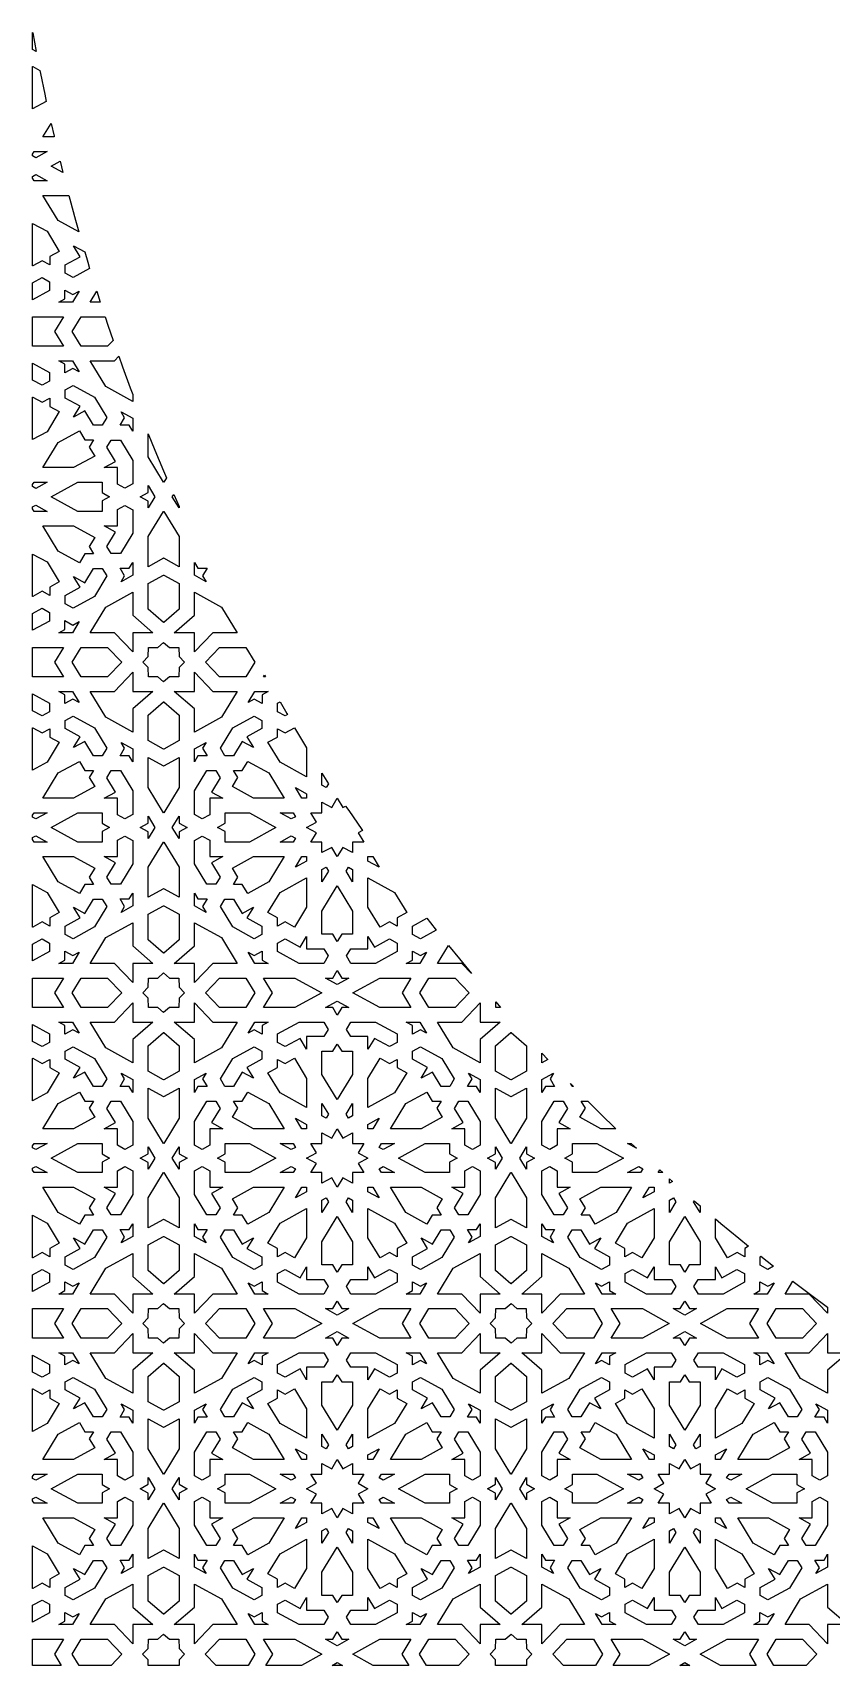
# Model space of a CAD drawing. Extents: x 441 to 956, y 0 to 515.
# Drawn here: x 441 to 693, y 0 to 515 of the extents above; entities that cross this region are included whole.
import ezdxf

# ---------------------------------------------------------------- set-up
doc = ezdxf.new("R2010")
doc.units = 0
doc.header["$MEASUREMENT"] = 0
doc.layers.add('LAYER_1', color=18, linetype='CONTINUOUS')

msp = doc.modelspace()

# ---------------------------------------------------------------- linework, layer by layer
at = {"layer": 'LAYER_1'}
for points in [[(440.77, 514.63), (441.85, 508.72), (440.71, 509.35), (440.71, 514.67)], [(443, 502.77), (443.19, 501.82), (444.54, 495.23), (445.02, 492.99), (440.71, 490.62), (440.71, 504.01), (440.72, 504.03)], [(447.47, 482.01), (447.52, 481.79), (443.96, 481.79), (446.55, 486.05)], [(441.71, 475.24), (440.71, 475.8), (440.71, 476.41), (441.17, 477.18), (445.24, 477.18)], [(450.25, 470.55), (446.56, 472.58), (449.36, 474.12)], [(445.24, 467.99), (441.17, 467.99), (440.71, 468.75), (440.71, 469.37), (441.71, 469.93)], [(452.43, 462.16), (454.23, 455.54), (455.28, 451.86), (448.8, 455.42), (443.96, 463.38), (452.11, 463.38)], [(445.25, 452.05), (449.09, 445.73), (446.1, 444.09), (446.1, 441.46), (443.71, 442.78), (440.72, 441.14), (440.71, 441.16), (440.71, 454.55)], [(457.12, 445.53), (458.07, 442.31), (458.67, 440.36), (453.45, 437.5), (450.98, 438.86), (450.98, 441.45), (455.7, 444.05), (453.64, 447.45)], [(446.03, 436.14), (446.03, 433.42), (440.71, 430.5), (440.71, 435.81), (443.67, 437.44)], [(453.42, 432.16), (455.36, 433.23), (453.23, 429.72), (448.97, 429.72), (450.91, 430.78), (450.91, 433.54)], [(462.02, 429.72), (458.82, 429.72), (460.92, 433.17)], [(447.62, 420.47), (450.43, 415.83), (440.71, 415.83), (440.71, 425.11), (450.43, 425.11)], [(464.41, 422.5), (466.08, 417.63), (464.35, 415.83), (456.02, 415.83), (453.21, 420.47), (456.02, 425.11), (463.54, 425.11)], [(469.03, 409.32), (471.45, 402.75), (472.28, 400.59), (472.28, 398.43), (463.74, 403.11), (458.82, 411.23), (466.49, 411.23), (467.84, 412.64)], [(446.03, 407.52), (446.03, 404.8), (443.67, 403.5), (440.71, 405.13), (440.71, 410.45)], [(455.36, 407.72), (453.42, 408.78), (450.91, 407.4), (450.91, 410.16), (448.97, 411.23), (453.23, 411.23)], [(460.2, 399.74), (464.1, 393.32), (462.66, 390.97), (459.94, 390.97), (457.21, 395.46), (453.64, 393.5), (455.7, 396.9), (450.98, 399.49), (450.98, 402.09), (453.45, 403.45)], [(443.71, 398.16), (446.1, 399.48), (446.1, 396.85), (449.09, 395.21), (445.25, 388.89), (440.71, 386.4), (440.71, 399.78), (440.72, 399.81)], [(472.28, 393.11), (472.28, 389.06), (471.16, 390.9), (468.26, 390.9), (469.71, 393.29), (468.59, 395.13)], [(457.16, 386.33), (459.93, 386.33), (458.54, 384.05), (460.27, 381.21), (453.63, 377.56), (443.96, 377.56), (448.8, 385.52), (455.44, 389.17)], [(472.28, 379.85), (472.28, 372.44), (469.8, 371.08), (467.43, 372.37), (467.43, 377.56), (463.31, 377.56), (466.88, 379.52), (464.15, 384.02), (465.52, 386.26), (468.38, 386.26)], [(479.2, 383.11), (481.94, 376.59), (482.9, 374.37), (482.05, 372.97), (482, 373.04), (481.95, 372.97), (477.12, 380.93), (477.12, 388.21)], [(441.71, 371.02), (440.71, 371.57), (440.71, 372.19), (441.17, 372.95), (445.24, 372.95)], [(462.59, 369.68), (464.99, 368.36), (462.59, 367.04), (462.59, 363.76), (454.92, 363.76), (446.56, 368.36), (454.92, 372.96), (462.59, 372.96)], [(479.25, 368.36), (477.12, 364.85), (477.12, 366.98), (474.61, 368.36), (477.12, 369.74), (477.12, 371.87)], [(445.24, 363.76), (441.17, 363.76), (440.71, 364.53), (440.71, 365.15), (441.71, 365.7)], [(472.28, 364.28), (472.28, 356.87), (468.38, 350.46), (465.52, 350.46), (464.15, 352.7), (466.88, 357.2), (463.31, 359.16), (467.43, 359.16), (467.43, 364.35), (469.8, 365.64)], [(486.88, 365.33), (486.88, 364.85), (484.75, 368.36), (485.19, 369.1)], [(486.88, 355.8), (486.88, 346.32), (482.05, 348.98), (482, 348.95), (481.95, 348.98), (477.12, 346.32), (477.12, 355.8), (481.95, 363.76), (482, 363.68), (482.05, 363.76)], [(460.27, 355.51), (458.54, 352.67), (459.93, 350.39), (457.16, 350.39), (455.44, 347.55), (448.8, 351.2), (443.96, 359.16), (453.63, 359.16)], [(445.25, 347.83), (449.09, 341.51), (446.1, 339.87), (446.1, 337.24), (443.71, 338.56), (440.72, 336.92), (440.71, 336.94), (440.71, 350.32)], [(464.1, 343.4), (460.2, 336.98), (453.45, 333.27), (450.98, 334.64), (450.98, 337.23), (455.7, 339.83), (453.64, 343.22), (457.21, 341.26), (459.94, 345.75), (462.66, 345.75)], [(472.28, 343.61), (468.59, 341.59), (469.71, 343.43), (468.26, 345.82), (471.16, 345.82), (472.28, 347.66)], [(492.84, 345.82), (495.74, 345.82), (494.29, 343.43), (495.41, 341.59), (491.72, 343.61), (491.72, 347.66)], [(486.88, 341.01), (486.88, 332.95), (482.05, 328.76), (482, 328.8), (481.95, 328.76), (477.12, 332.95), (477.12, 341.01), (481.95, 343.66), (482, 343.63), (482.05, 343.66)], [(472.28, 331), (478.62, 325.5), (472.28, 325.5), (472.28, 319.46), (466.49, 325.5), (458.82, 325.5), (463.74, 333.61), (472.28, 338.29)], [(500.25, 333.61), (505.17, 325.5), (497.5, 325.5), (491.72, 319.46), (491.72, 325.5), (485.38, 325.5), (491.72, 331), (491.72, 338.29)], [(446.03, 331.92), (446.03, 329.2), (440.71, 326.27), (440.71, 331.59), (443.67, 333.22)], [(453.42, 327.94), (455.36, 329), (453.23, 325.5), (448.97, 325.5), (450.91, 326.56), (450.91, 329.32)], [(447.62, 316.25), (450.43, 311.61), (440.71, 311.61), (440.71, 320.89), (450.43, 320.89)], [(468.81, 316.25), (464.35, 311.61), (456.02, 311.61), (453.21, 316.25), (456.02, 320.89), (464.35, 320.89)], [(483.83, 320.89), (486.78, 320.89), (486.88, 317.99), (488.55, 316.25), (486.88, 314.51), (486.78, 311.61), (483.83, 311.61), (482, 310.02), (480.16, 311.61), (477.21, 311.61), (477.12, 314.51), (475.45, 316.25), (477.12, 317.99), (477.21, 320.89), (480.16, 320.89), (482, 322.48)], [(510.79, 316.25), (507.97, 311.61), (499.64, 311.61), (495.19, 316.25), (499.64, 320.89), (507.97, 320.89)], [(472.28, 307), (478.62, 307), (472.28, 301.5), (472.28, 294.2), (463.74, 298.89), (458.82, 307), (466.49, 307), (472.28, 313.03)], [(497.5, 307), (505.17, 307), (500.25, 298.89), (491.72, 294.2), (491.72, 301.5), (485.38, 307), (491.72, 307), (491.72, 313.03)], [(514.16, 311.61), (513.56, 311.61), (513.87, 312.12)], [(446.03, 303.3), (446.03, 300.58), (443.67, 299.28), (440.71, 300.91), (440.71, 306.23)], [(455.36, 303.49), (453.42, 304.56), (450.91, 303.18), (450.91, 305.94), (448.97, 307), (453.23, 307)], [(486.88, 299.55), (486.88, 291.49), (482.05, 288.84), (482, 288.87), (481.95, 288.84), (477.12, 291.49), (477.12, 299.55), (481.95, 303.74), (482, 303.7), (482.05, 303.74)], [(513.08, 305.94), (513.08, 303.18), (510.57, 304.56), (508.63, 303.49), (510.76, 307), (515.02, 307)], [(520.89, 300.07), (521.1, 299.71), (520.32, 299.28), (517.96, 300.58), (517.96, 303.3), (518.73, 303.72)], [(460.2, 295.52), (464.1, 289.1), (462.66, 286.74), (459.94, 286.74), (457.21, 291.24), (453.64, 289.28), (455.7, 292.67), (450.98, 295.27), (450.98, 297.86), (453.45, 299.22)], [(513.02, 297.86), (513.02, 295.27), (508.29, 292.67), (510.36, 289.28), (506.78, 291.24), (504.06, 286.74), (501.33, 286.74), (499.9, 289.1), (503.79, 295.52), (510.54, 299.22)], [(443.71, 293.94), (446.1, 295.26), (446.1, 292.63), (449.09, 290.99), (445.25, 284.67), (440.71, 282.17), (440.71, 295.56), (440.72, 295.58)], [(527.11, 289.27), (527.11, 280.07), (518.74, 284.67), (514.91, 290.99), (517.89, 292.63), (517.89, 295.26), (520.29, 293.94), (523.28, 295.58)], [(472.28, 288.89), (472.28, 284.83), (471.16, 286.68), (468.26, 286.68), (469.71, 289.07), (468.59, 290.91)], [(494.29, 289.07), (495.74, 286.68), (492.84, 286.68), (491.72, 284.83), (491.72, 288.89), (495.41, 290.91)], [(457.16, 282.1), (459.93, 282.1), (458.54, 279.83), (460.27, 276.99), (453.63, 273.34), (443.96, 273.34), (448.8, 281.3), (455.44, 284.95)], [(486.88, 276.7), (482.05, 268.74), (482, 268.82), (481.95, 268.74), (477.12, 276.7), (477.12, 286.18), (481.95, 283.52), (482, 283.55), (482.05, 283.52), (486.88, 286.18)], [(515.2, 281.3), (520.03, 273.34), (510.37, 273.34), (503.73, 276.99), (505.45, 279.83), (504.07, 282.1), (506.83, 282.1), (508.56, 284.95)], [(472.28, 275.62), (472.28, 268.21), (469.8, 266.85), (467.43, 268.15), (467.43, 273.34), (463.31, 273.34), (466.88, 275.3), (464.15, 279.8), (465.52, 282.04), (468.38, 282.04)], [(499.84, 279.8), (497.11, 275.3), (500.68, 273.34), (496.56, 273.34), (496.56, 268.15), (494.2, 266.85), (491.72, 268.21), (491.72, 275.62), (495.61, 282.04), (498.48, 282.04)], [(533.99, 277.93), (533.24, 276.71), (531.95, 277.42), (531.95, 281.29)], [(527.11, 274.76), (527.11, 273.34), (525.62, 273.34), (523.58, 276.69)], [(538.55, 270.42), (539.42, 270.89), (540.37, 269.47), (544.48, 263.47), (544.69, 263.17), (543.38, 262.46), (545.15, 259.54), (541.62, 259.54), (541.62, 256.18), (538.55, 257.86), (536.78, 254.95), (535.01, 257.86), (531.95, 256.18), (531.95, 259.54), (528.41, 259.54), (530.18, 262.46), (527.12, 264.14), (530.18, 265.82), (528.41, 268.73), (531.95, 268.73), (531.95, 272.1), (535.01, 270.42), (536.78, 273.33)], [(441.71, 266.8), (440.71, 267.35), (440.71, 267.97), (441.17, 268.73), (445.24, 268.73)], [(462.59, 265.45), (464.99, 264.14), (462.59, 262.82), (462.59, 259.54), (454.92, 259.54), (446.56, 264.14), (454.92, 268.73), (462.59, 268.73)], [(479.25, 264.14), (477.12, 260.63), (477.12, 262.76), (474.61, 264.14), (477.12, 265.52), (477.12, 267.65)], [(486.88, 265.52), (489.39, 264.14), (486.88, 262.76), (486.88, 260.63), (484.75, 264.14), (486.88, 267.65)], [(517.44, 264.14), (509.07, 259.54), (501.4, 259.54), (501.4, 262.82), (499.01, 264.14), (501.4, 265.45), (501.4, 268.73), (509.07, 268.73)], [(523.57, 267.51), (522.28, 266.8), (518.75, 268.73), (522.82, 268.73)], [(445.24, 259.54), (441.17, 259.54), (440.71, 260.31), (440.71, 260.93), (441.71, 261.48)], [(472.28, 260.06), (472.28, 252.65), (468.38, 246.23), (465.52, 246.23), (464.15, 248.48), (466.88, 252.97), (463.31, 254.94), (467.43, 254.94), (467.43, 260.12), (469.8, 261.42)], [(486.88, 251.57), (486.88, 242.1), (482.05, 244.75), (482, 244.73), (481.95, 244.75), (477.12, 242.1), (477.12, 251.57), (481.95, 259.53), (482, 259.45), (482.05, 259.53)], [(496.56, 260.12), (496.56, 254.94), (500.68, 254.94), (497.11, 252.97), (499.84, 248.48), (498.48, 246.23), (495.61, 246.23), (491.72, 252.65), (491.72, 260.06), (494.2, 261.42)], [(523.57, 260.77), (522.82, 259.54), (518.75, 259.54), (522.28, 261.48)], [(460.27, 251.29), (458.54, 248.45), (459.93, 246.17), (457.16, 246.17), (455.44, 243.33), (448.8, 246.98), (443.96, 254.94), (453.63, 254.94)], [(515.2, 246.98), (508.56, 243.33), (506.83, 246.17), (504.07, 246.17), (505.45, 248.45), (503.73, 251.29), (510.37, 254.94), (520.03, 254.94)], [(527.11, 253.52), (523.58, 251.58), (525.62, 254.94), (527.11, 254.94)], [(549.98, 251.58), (546.46, 253.52), (546.46, 254.94), (547.95, 254.94)], [(527.11, 239.01), (523.28, 232.69), (520.29, 234.33), (517.89, 233.02), (517.89, 235.65), (514.91, 237.29), (518.74, 243.61), (527.11, 248.2)], [(533.99, 250.34), (531.95, 246.99), (531.95, 250.86), (533.24, 251.57)], [(541.62, 250.86), (541.62, 246.99), (539.58, 250.34), (540.33, 251.57)], [(554.83, 243.61), (558.66, 237.29), (555.67, 235.65), (555.67, 233.02), (553.28, 234.33), (550.29, 232.69), (546.46, 239.01), (546.46, 248.2)], [(445.25, 243.61), (449.09, 237.29), (446.1, 235.65), (446.1, 233.02), (443.71, 234.33), (440.72, 232.69), (440.71, 232.71), (440.71, 246.1)], [(472.28, 239.39), (468.59, 237.36), (469.71, 239.21), (468.26, 241.6), (471.16, 241.6), (472.28, 243.44)], [(492.84, 241.6), (495.74, 241.6), (494.29, 239.21), (495.41, 237.36), (491.72, 239.39), (491.72, 243.44)], [(541.62, 237.78), (541.62, 230.48), (538.17, 230.48), (536.78, 228.21), (535.4, 230.48), (531.95, 230.48), (531.95, 237.78), (536.78, 245.74)], [(464.1, 239.17), (460.2, 232.76), (453.45, 229.05), (450.98, 230.41), (450.98, 233.01), (455.7, 235.6), (453.64, 239), (457.21, 237.04), (459.94, 241.53), (462.66, 241.53)], [(486.88, 236.78), (486.88, 228.73), (482.05, 224.53), (482, 224.57), (481.95, 224.53), (477.12, 228.73), (477.12, 236.78), (481.95, 239.44), (482, 239.41), (482.05, 239.44)], [(506.78, 237.04), (510.36, 239), (508.29, 235.6), (513.02, 233.01), (513.02, 230.41), (510.54, 229.05), (503.79, 232.76), (499.9, 239.17), (501.33, 241.53), (504.06, 241.53)], [(472.28, 226.78), (478.62, 221.27), (472.28, 221.27), (472.28, 215.24), (466.49, 221.27), (458.82, 221.27), (463.74, 229.39), (472.28, 234.07)], [(500.25, 229.39), (505.17, 221.27), (497.5, 221.27), (491.72, 215.24), (491.72, 221.27), (485.38, 221.27), (491.72, 226.78), (491.72, 234.07)], [(566.15, 234.09), (567.99, 231.78), (563.03, 229.05), (560.55, 230.41), (560.55, 233.01), (565.07, 235.49)], [(446.03, 227.7), (446.03, 224.98), (440.71, 222.05), (440.71, 227.37), (443.67, 229)], [(527.11, 225.88), (532.56, 225.88), (533.93, 223.63), (532.5, 221.27), (524.71, 221.27), (517.96, 224.98), (517.96, 227.7), (520.32, 229), (525.05, 226.4), (527.11, 229.8)], [(548.52, 226.4), (553.24, 229), (555.61, 227.7), (555.61, 224.98), (548.86, 221.27), (541.07, 221.27), (539.64, 223.63), (541, 225.88), (546.46, 225.88), (546.46, 229.8)], [(575.31, 222.67), (579.12, 218.09), (576.06, 221.27), (568.39, 221.27), (571.84, 226.95)], [(453.42, 223.72), (455.36, 224.78), (453.23, 221.27), (448.97, 221.27), (450.91, 222.34), (450.91, 225.09)], [(513.08, 222.34), (515.02, 221.27), (510.76, 221.27), (508.63, 224.78), (510.57, 223.72), (513.08, 225.09)], [(562.99, 223.72), (564.93, 224.78), (562.8, 221.27), (558.54, 221.27), (560.48, 222.34), (560.48, 225.09)], [(447.62, 212.03), (450.43, 207.39), (440.71, 207.39), (440.71, 216.67), (450.43, 216.67)], [(468.81, 212.03), (464.35, 207.39), (456.02, 207.39), (453.21, 212.03), (456.02, 216.67), (464.35, 216.67)], [(483.83, 216.67), (486.78, 216.67), (486.88, 213.77), (488.55, 212.03), (486.88, 210.28), (486.78, 207.39), (483.83, 207.39), (482, 205.8), (480.16, 207.39), (477.21, 207.39), (477.12, 210.28), (475.45, 212.03), (477.12, 213.77), (477.21, 216.67), (480.16, 216.67), (482, 218.26)], [(510.79, 212.03), (507.97, 207.39), (499.64, 207.39), (495.19, 212.03), (499.64, 216.67), (507.97, 216.67)], [(531.86, 212.03), (523.41, 207.39), (513.56, 207.39), (516.38, 212.03), (513.56, 216.67), (523.41, 216.67)], [(538.23, 216.67), (540.47, 216.67), (536.78, 214.64), (533.09, 216.67), (535.33, 216.67), (536.78, 219.05)], [(557.19, 212.03), (560.01, 207.39), (550.16, 207.39), (541.71, 212.03), (550.16, 216.67), (560.01, 216.67)], [(578.38, 212.03), (573.93, 207.39), (565.6, 207.39), (562.78, 212.03), (565.6, 216.67), (573.93, 216.67)], [(472.28, 202.78), (478.62, 202.78), (472.28, 197.28), (472.28, 189.98), (463.74, 194.67), (458.82, 202.78), (466.49, 202.78), (472.28, 208.81)], [(497.5, 202.78), (505.17, 202.78), (500.25, 194.67), (491.72, 189.98), (491.72, 197.28), (485.38, 202.78), (491.72, 202.78), (491.72, 208.81)], [(540.47, 207.39), (538.23, 207.39), (536.78, 205), (535.33, 207.39), (533.09, 207.39), (536.78, 209.41)], [(581.85, 202.78), (588.19, 202.78), (581.85, 197.28), (581.85, 189.98), (573.32, 194.67), (568.39, 202.78), (576.06, 202.78), (581.85, 208.81)], [(588.28, 207.39), (586.79, 207.39), (586.73, 209.17)], [(446.03, 199.08), (446.03, 196.35), (443.67, 195.06), (440.71, 196.68), (440.71, 202)], [(455.36, 199.27), (453.42, 200.34), (450.91, 198.96), (450.91, 201.71), (448.97, 202.78), (453.23, 202.78)], [(513.08, 201.71), (513.08, 198.96), (510.57, 200.34), (508.63, 199.27), (510.76, 202.78), (515.02, 202.78)], [(533.93, 200.42), (532.56, 198.18), (527.11, 198.18), (527.11, 194.25), (525.05, 197.65), (520.32, 195.06), (517.96, 196.35), (517.96, 199.08), (524.71, 202.78), (532.5, 202.78)], [(555.61, 199.08), (555.61, 196.35), (553.24, 195.06), (548.52, 197.65), (546.46, 194.25), (546.46, 198.18), (541, 198.18), (539.64, 200.42), (541.07, 202.78), (548.86, 202.78)], [(564.93, 199.27), (562.99, 200.34), (560.48, 198.96), (560.48, 201.71), (558.54, 202.78), (562.8, 202.78)], [(486.88, 195.33), (486.88, 187.27), (482.05, 184.62), (482, 184.64), (481.95, 184.62), (477.12, 187.27), (477.12, 195.33), (481.95, 199.52), (482, 199.48), (482.05, 199.52)], [(538.17, 193.57), (541.62, 193.57), (541.62, 186.28), (536.78, 178.32), (531.95, 186.28), (531.95, 193.57), (535.4, 193.57), (536.78, 195.85)], [(596.45, 195.33), (596.45, 187.27), (591.62, 184.62), (591.57, 184.64), (591.52, 184.62), (586.69, 187.27), (586.69, 195.33), (591.52, 199.52), (591.57, 199.48), (591.62, 199.52)], [(443.71, 189.72), (446.1, 191.03), (446.1, 188.41), (449.09, 186.76), (445.25, 180.45), (440.71, 177.95), (440.71, 191.34), (440.72, 191.36)], [(460.2, 191.3), (464.1, 184.88), (462.66, 182.52), (459.94, 182.52), (457.21, 187.01), (453.64, 185.05), (455.7, 188.45), (450.98, 191.04), (450.98, 193.64), (453.45, 195)], [(513.02, 193.64), (513.02, 191.04), (508.29, 188.45), (510.36, 185.05), (506.78, 187.01), (504.06, 182.52), (501.33, 182.52), (499.9, 184.88), (503.79, 191.3), (510.54, 195)], [(527.11, 185.04), (527.11, 175.85), (518.74, 180.45), (514.91, 186.76), (517.89, 188.41), (517.89, 191.03), (520.29, 189.72), (523.28, 191.36)], [(553.28, 189.72), (555.67, 191.03), (555.67, 188.41), (558.66, 186.76), (554.83, 180.45), (546.46, 175.85), (546.46, 185.04), (550.29, 191.36)], [(569.77, 191.3), (573.67, 184.88), (572.24, 182.52), (569.51, 182.52), (566.78, 187.01), (563.21, 185.05), (565.27, 188.45), (560.55, 191.04), (560.55, 193.64), (563.03, 195)], [(603.13, 190.99), (601.29, 189.98), (601.29, 192.97)], [(472.28, 184.66), (472.28, 180.61), (471.16, 182.46), (468.26, 182.46), (469.71, 184.84), (468.59, 186.69)], [(494.29, 184.84), (495.74, 182.46), (492.84, 182.46), (491.72, 180.61), (491.72, 184.66), (495.41, 186.69)], [(581.85, 184.66), (581.85, 180.61), (580.73, 182.46), (577.83, 182.46), (579.28, 184.84), (578.16, 186.69)], [(603.86, 184.84), (605.31, 182.46), (602.41, 182.46), (601.29, 180.61), (601.29, 184.66), (604.98, 186.69)], [(457.16, 177.88), (459.93, 177.88), (458.54, 175.61), (460.27, 172.76), (453.63, 169.12), (443.96, 169.12), (448.8, 177.08), (455.44, 180.72)], [(486.88, 172.48), (482.05, 164.52), (482, 164.6), (481.95, 164.52), (477.12, 172.48), (477.12, 181.95), (481.95, 179.3), (482, 179.33), (482.05, 179.3), (486.88, 181.95)], [(515.2, 177.08), (520.03, 169.12), (510.37, 169.12), (503.73, 172.76), (505.45, 175.61), (504.07, 177.88), (506.83, 177.88), (508.56, 180.72)], [(566.74, 177.88), (569.5, 177.88), (568.12, 175.61), (569.84, 172.76), (563.2, 169.12), (553.54, 169.12), (558.37, 177.08), (565.01, 180.72)], [(596.45, 172.48), (591.62, 164.52), (591.57, 164.6), (591.52, 164.52), (586.69, 172.48), (586.69, 181.95), (591.52, 179.3), (591.57, 179.33), (591.62, 179.3), (596.45, 181.95)], [(611.23, 182.52), (610.9, 182.52), (610.36, 183.42)], [(472.28, 171.4), (472.28, 163.99), (469.8, 162.63), (467.43, 163.93), (467.43, 169.12), (463.31, 169.12), (466.88, 171.08), (464.15, 175.57), (465.52, 177.82), (468.38, 177.82)], [(499.84, 175.57), (497.11, 171.08), (500.68, 169.12), (496.56, 169.12), (496.56, 163.93), (494.2, 162.63), (491.72, 163.99), (491.72, 171.4), (495.61, 177.82), (498.48, 177.82)], [(533.99, 173.71), (533.24, 172.48), (531.95, 173.19), (531.95, 177.06)], [(541.62, 173.19), (540.33, 172.48), (539.58, 173.71), (541.62, 177.06)], [(581.85, 171.4), (581.85, 163.99), (579.37, 162.63), (577.01, 163.93), (577.01, 169.12), (572.88, 169.12), (576.46, 171.08), (573.73, 175.57), (575.09, 177.82), (577.95, 177.82)], [(609.41, 175.57), (606.69, 171.08), (610.26, 169.12), (606.13, 169.12), (606.13, 163.93), (603.77, 162.63), (601.29, 163.99), (601.29, 171.4), (605.19, 177.82), (608.05, 177.82)], [(619.79, 173.89), (624.67, 169.12), (619.94, 169.12), (613.3, 172.76), (615.02, 175.61), (613.64, 177.88), (615.79, 177.88)], [(527.11, 170.53), (527.11, 169.11), (525.62, 169.11), (523.58, 172.47)], [(547.95, 169.11), (546.46, 169.11), (546.46, 170.53), (549.98, 172.47)], [(538.55, 166.19), (541.62, 167.87), (541.62, 164.51), (545.15, 164.51), (543.38, 161.6), (546.45, 159.91), (543.38, 158.23), (545.15, 155.32), (541.62, 155.32), (541.62, 151.95), (538.55, 153.64), (536.78, 150.72), (535.01, 153.64), (531.95, 151.95), (531.95, 155.32), (528.41, 155.32), (530.18, 158.23), (527.12, 159.91), (530.18, 161.6), (528.41, 164.51), (531.95, 164.51), (531.95, 167.87), (535.01, 166.19), (536.78, 169.1)], [(441.71, 162.57), (440.71, 163.13), (440.71, 163.74), (441.17, 164.51), (445.24, 164.51)], [(462.59, 161.23), (464.99, 159.92), (462.59, 158.6), (462.59, 155.32), (454.92, 155.32), (446.56, 159.92), (454.92, 164.51), (462.59, 164.51)], [(479.25, 159.92), (477.12, 156.41), (477.12, 158.54), (474.61, 159.92), (477.12, 161.29), (477.12, 163.42)], [(486.88, 161.29), (489.39, 159.92), (486.88, 158.54), (486.88, 156.41), (484.75, 159.92), (486.88, 163.42)], [(517.44, 159.92), (509.07, 155.32), (501.4, 155.32), (501.4, 158.6), (499.01, 159.92), (501.4, 161.23), (501.4, 164.51), (509.07, 164.51)], [(523.57, 163.28), (522.28, 162.57), (518.75, 164.51), (522.82, 164.51)], [(551.29, 162.57), (550, 163.28), (550.74, 164.51), (554.81, 164.51)], [(572.17, 161.23), (574.56, 159.92), (572.17, 158.6), (572.17, 155.32), (564.5, 155.32), (556.13, 159.92), (564.5, 164.51), (572.17, 164.51)], [(588.82, 159.92), (586.69, 156.41), (586.69, 158.54), (584.18, 159.92), (586.69, 161.29), (586.69, 163.42)], [(596.45, 161.29), (598.96, 159.92), (596.45, 158.54), (596.45, 156.41), (594.32, 159.92), (596.45, 163.42)], [(627.01, 159.92), (618.64, 155.32), (610.97, 155.32), (610.97, 158.6), (608.58, 159.92), (610.97, 161.23), (610.97, 164.51), (618.64, 164.51)], [(630.35, 163.69), (631.1, 162.98), (628.33, 164.51), (629.49, 164.51)], [(445.24, 155.32), (441.17, 155.32), (440.71, 156.08), (440.71, 156.7), (441.71, 157.25)], [(472.28, 155.84), (472.28, 148.43), (468.38, 142.01), (465.52, 142.01), (464.15, 144.26), (466.88, 148.75), (463.31, 150.71), (467.43, 150.71), (467.43, 155.9), (469.8, 157.2)], [(486.88, 147.35), (486.88, 137.88), (482.05, 140.53), (482, 140.5), (481.95, 140.53), (477.12, 137.88), (477.12, 147.35), (481.95, 155.31), (482, 155.23), (482.05, 155.31)], [(496.56, 155.9), (496.56, 150.71), (500.68, 150.71), (497.11, 148.75), (499.84, 144.26), (498.48, 142.01), (495.61, 142.01), (491.72, 148.43), (491.72, 155.84), (494.2, 157.2)], [(523.57, 156.55), (522.82, 155.32), (518.75, 155.32), (522.28, 157.25)], [(554.81, 155.32), (550.74, 155.32), (550, 156.55), (551.29, 157.25)], [(581.85, 155.84), (581.85, 148.43), (577.95, 142.01), (575.09, 142.01), (573.73, 144.26), (576.46, 148.75), (572.88, 150.71), (577.01, 150.71), (577.01, 155.9), (579.37, 157.2)], [(596.45, 147.35), (596.45, 137.88), (591.62, 140.53), (591.57, 140.5), (591.52, 140.53), (586.69, 137.88), (586.69, 147.35), (591.52, 155.31), (591.57, 155.23), (591.62, 155.31)], [(606.13, 155.9), (606.13, 150.71), (610.26, 150.71), (606.69, 148.75), (609.41, 144.26), (608.05, 142.01), (605.19, 142.01), (601.29, 148.43), (601.29, 155.84), (603.77, 157.2)], [(633.14, 156.55), (632.4, 155.32), (628.33, 155.32), (631.85, 157.25)], [(639.4, 155.32), (637.99, 155.32), (638.49, 156.15)], [(460.27, 147.07), (458.54, 144.22), (459.93, 141.95), (457.16, 141.95), (455.44, 139.11), (448.8, 142.75), (443.96, 150.71), (453.63, 150.71)], [(515.2, 142.75), (508.56, 139.11), (506.83, 141.95), (504.07, 141.95), (505.45, 144.22), (503.73, 147.07), (510.37, 150.71), (520.03, 150.71)], [(527.11, 149.3), (523.58, 147.36), (525.62, 150.71), (527.11, 150.71)], [(549.98, 147.36), (546.46, 149.3), (546.46, 150.71), (547.95, 150.71)], [(569.84, 147.07), (568.12, 144.22), (569.5, 141.95), (566.74, 141.95), (565.01, 139.11), (558.37, 142.75), (553.54, 150.71), (563.2, 150.71)], [(624.77, 142.75), (618.13, 139.11), (616.41, 141.95), (613.64, 141.95), (615.02, 144.22), (613.3, 147.07), (619.94, 150.71), (629.6, 150.71)], [(636.68, 149.3), (633.16, 147.36), (635.19, 150.71), (636.68, 150.71)], [(642.52, 152.5), (641.52, 151.95), (641.52, 153.39)], [(533.99, 146.12), (531.95, 142.76), (531.95, 146.64), (533.24, 147.35)], [(541.62, 146.64), (541.62, 142.76), (539.58, 146.12), (540.33, 147.35)], [(643.56, 146.12), (641.52, 142.76), (641.52, 146.64), (642.82, 147.35)], [(651.19, 144.88), (651.19, 142.76), (649.15, 146.12), (649.36, 146.46)], [(445.25, 139.38), (449.09, 133.07), (446.1, 131.42), (446.1, 128.8), (443.71, 130.11), (440.72, 128.47), (440.71, 128.49), (440.71, 141.88)], [(472.28, 135.17), (468.59, 133.14), (469.71, 134.99), (468.26, 137.37), (471.16, 137.37), (472.28, 139.22)], [(492.84, 137.37), (495.74, 137.37), (494.29, 134.99), (495.41, 133.14), (491.72, 135.17), (491.72, 139.22)], [(527.11, 134.79), (523.28, 128.47), (520.29, 130.11), (517.89, 128.8), (517.89, 131.42), (514.91, 133.07), (518.74, 139.38), (527.11, 143.98)], [(541.62, 133.55), (541.62, 126.26), (538.17, 126.26), (536.78, 123.98), (535.4, 126.26), (531.95, 126.26), (531.95, 133.55), (536.78, 141.51)], [(554.83, 139.38), (558.66, 133.07), (555.67, 131.42), (555.67, 128.8), (553.28, 130.11), (550.29, 128.47), (546.46, 134.79), (546.46, 143.98)], [(581.85, 135.17), (578.16, 133.14), (579.28, 134.99), (577.83, 137.37), (580.73, 137.37), (581.85, 139.22)], [(602.41, 137.37), (605.31, 137.37), (603.86, 134.99), (604.98, 133.14), (601.29, 135.17), (601.29, 139.22)], [(636.68, 134.79), (632.85, 128.47), (629.86, 130.11), (627.47, 128.8), (627.47, 131.42), (624.48, 133.07), (628.32, 139.38), (636.68, 143.98)], [(651.19, 133.55), (651.19, 126.26), (647.74, 126.26), (646.36, 123.98), (644.97, 126.26), (641.52, 126.26), (641.52, 133.55), (646.36, 141.51)], [(657.74, 139.29), (663.37, 134.61), (666.47, 132.1), (665.25, 131.42), (665.25, 128.8), (662.85, 130.11), (659.87, 128.47), (656.03, 134.79), (656.03, 140.74)], [(464.1, 134.95), (460.2, 128.53), (453.45, 124.83), (450.98, 126.19), (450.98, 128.79), (455.7, 131.38), (453.64, 134.78), (457.21, 132.82), (459.94, 137.31), (462.66, 137.31)], [(486.88, 132.56), (486.88, 124.5), (482.05, 120.31), (482, 120.35), (481.95, 120.31), (477.12, 124.5), (477.12, 132.56), (481.95, 135.21), (482, 135.19), (482.05, 135.21)], [(506.78, 132.82), (510.36, 134.78), (508.29, 131.38), (513.02, 128.79), (513.02, 126.19), (510.54, 124.83), (503.79, 128.53), (499.9, 134.95), (501.33, 137.31), (504.06, 137.31)], [(573.67, 134.95), (569.77, 128.53), (563.03, 124.83), (560.55, 126.19), (560.55, 128.79), (565.27, 131.38), (563.21, 134.78), (566.78, 132.82), (569.51, 137.31), (572.24, 137.31)], [(596.45, 132.56), (596.45, 124.5), (591.62, 120.31), (591.57, 120.35), (591.52, 120.31), (586.69, 124.5), (586.69, 132.56), (591.52, 135.21), (591.57, 135.19), (591.62, 135.21)], [(616.36, 132.82), (619.93, 134.78), (617.87, 131.38), (622.59, 128.79), (622.59, 126.19), (620.11, 124.83), (613.37, 128.53), (609.47, 134.95), (610.9, 137.31), (613.63, 137.31)], [(472.28, 122.55), (478.62, 117.05), (472.28, 117.05), (472.28, 111.02), (466.49, 117.05), (458.82, 117.05), (463.74, 125.16), (472.28, 129.85)], [(500.25, 125.16), (505.17, 117.05), (497.5, 117.05), (491.72, 111.02), (491.72, 117.05), (485.38, 117.05), (491.72, 122.55), (491.72, 129.85)], [(581.85, 122.55), (588.19, 117.05), (581.85, 117.05), (581.85, 111.02), (576.06, 117.05), (568.39, 117.05), (573.32, 125.16), (581.85, 129.85)], [(609.82, 125.16), (614.75, 117.05), (607.08, 117.05), (601.29, 111.02), (601.29, 117.05), (594.95, 117.05), (601.29, 122.55), (601.29, 129.85)], [(674.36, 125.8), (672.6, 124.83), (670.12, 126.19), (670.12, 128.79), (670.4, 128.94)], [(446.03, 123.48), (446.03, 120.75), (440.71, 117.83), (440.71, 123.15), (443.67, 124.77)], [(527.11, 121.65), (532.56, 121.65), (533.93, 119.41), (532.5, 117.05), (524.71, 117.05), (517.96, 120.75), (517.96, 123.48), (520.32, 124.77), (525.05, 122.18), (527.11, 125.58)], [(548.52, 122.18), (553.24, 124.77), (555.61, 123.48), (555.61, 120.75), (548.86, 117.05), (541.07, 117.05), (539.64, 119.41), (541, 121.65), (546.46, 121.65), (546.46, 125.58)], [(636.68, 121.65), (642.14, 121.65), (643.5, 119.41), (642.07, 117.05), (634.28, 117.05), (627.53, 120.75), (627.53, 123.48), (629.9, 124.77), (634.62, 122.18), (636.68, 125.58)], [(658.09, 122.18), (662.82, 124.77), (665.18, 123.48), (665.18, 120.75), (658.43, 117.05), (650.64, 117.05), (649.21, 119.41), (650.58, 121.65), (656.03, 121.65), (656.03, 125.58)], [(453.42, 119.49), (455.36, 120.56), (453.23, 117.05), (448.97, 117.05), (450.91, 118.12), (450.91, 120.87)], [(513.08, 118.12), (515.02, 117.05), (510.76, 117.05), (508.63, 120.56), (510.57, 119.49), (513.08, 120.87)], [(562.99, 119.49), (564.93, 120.56), (562.8, 117.05), (558.54, 117.05), (560.48, 118.12), (560.48, 120.87)], [(622.66, 118.12), (624.6, 117.05), (620.34, 117.05), (618.21, 120.56), (620.15, 119.49), (622.66, 120.87)], [(672.57, 119.49), (674.51, 120.56), (672.38, 117.05), (668.12, 117.05), (670.06, 118.12), (670.06, 120.87)], [(680.58, 120.97), (686.41, 116.57), (691.42, 112.87), (691.42, 111.02), (685.64, 117.05), (677.97, 117.05), (680.42, 121.1)], [(483.83, 112.44), (486.78, 112.44), (486.88, 109.55), (488.55, 107.8), (486.88, 106.06), (486.78, 103.16), (483.83, 103.16), (482, 101.57), (480.16, 103.16), (477.21, 103.16), (477.12, 106.06), (475.45, 107.8), (477.12, 109.55), (477.21, 112.44), (480.16, 112.44), (482, 114.03)], [(538.23, 112.44), (540.47, 112.44), (536.78, 110.42), (533.09, 112.44), (535.33, 112.44), (536.78, 114.83)], [(593.4, 112.44), (596.36, 112.44), (596.45, 109.55), (598.12, 107.8), (596.45, 106.06), (596.36, 103.16), (593.4, 103.16), (591.57, 101.57), (589.74, 103.16), (586.79, 103.16), (586.69, 106.06), (585.02, 107.8), (586.69, 109.55), (586.79, 112.44), (589.74, 112.44), (591.57, 114.03)], [(647.81, 112.44), (650.05, 112.44), (646.36, 110.42), (642.67, 112.44), (644.91, 112.44), (646.36, 114.83)], [(447.62, 107.8), (450.43, 103.16), (440.71, 103.16), (440.71, 112.44), (450.43, 112.44)], [(468.81, 107.8), (464.35, 103.16), (456.02, 103.16), (453.21, 107.8), (456.02, 112.44), (464.35, 112.44)], [(510.79, 107.8), (507.97, 103.16), (499.64, 103.16), (495.19, 107.8), (499.64, 112.44), (507.97, 112.44)], [(531.86, 107.8), (523.41, 103.16), (513.56, 103.16), (516.38, 107.8), (513.56, 112.44), (523.41, 112.44)], [(557.19, 107.8), (560.01, 103.16), (550.16, 103.16), (541.71, 107.8), (550.16, 112.44), (560.01, 112.44)], [(578.38, 107.8), (573.93, 103.16), (565.6, 103.16), (562.78, 107.8), (565.6, 112.44), (573.93, 112.44)], [(620.36, 107.8), (617.54, 103.16), (609.21, 103.16), (604.76, 107.8), (609.21, 112.44), (617.54, 112.44)], [(641.43, 107.8), (632.98, 103.16), (623.13, 103.16), (625.95, 107.8), (623.13, 112.44), (632.98, 112.44)], [(666.77, 107.8), (669.58, 103.16), (659.73, 103.16), (651.28, 107.8), (659.73, 112.44), (669.58, 112.44)], [(687.95, 107.8), (683.5, 103.16), (675.17, 103.16), (672.36, 107.8), (675.17, 112.44), (683.5, 112.44)], [(472.28, 98.56), (478.62, 98.56), (472.28, 93.05), (472.28, 85.76), (463.74, 90.44), (458.82, 98.56), (466.49, 98.56), (472.28, 104.59)], [(497.5, 98.56), (505.17, 98.56), (500.25, 90.44), (491.72, 85.76), (491.72, 93.05), (485.38, 98.56), (491.72, 98.56), (491.72, 104.59)], [(540.47, 103.16), (538.23, 103.16), (536.78, 100.78), (535.33, 103.16), (533.09, 103.16), (536.78, 105.19)], [(581.85, 98.56), (588.19, 98.56), (581.85, 93.05), (581.85, 85.76), (573.32, 90.44), (568.39, 98.56), (576.06, 98.56), (581.85, 104.59)], [(607.08, 98.56), (614.75, 98.56), (609.82, 90.44), (601.29, 85.76), (601.29, 93.05), (594.95, 98.56), (601.29, 98.56), (601.29, 104.59)], [(650.05, 103.16), (647.81, 103.16), (646.36, 100.78), (644.91, 103.16), (642.67, 103.16), (646.36, 105.19)], [(691.42, 98.56), (697.76, 98.56), (691.42, 93.05), (691.42, 85.76), (682.89, 90.44), (677.97, 98.56), (685.64, 98.56), (691.42, 104.59)], [(455.36, 95.05), (453.42, 96.11), (450.91, 94.74), (450.91, 97.49), (448.97, 98.56), (453.23, 98.56)], [(513.08, 97.49), (513.08, 94.74), (510.57, 96.11), (508.63, 95.05), (510.76, 98.56), (515.02, 98.56)], [(533.93, 96.2), (532.56, 93.95), (527.11, 93.95), (527.11, 90.03), (525.05, 93.43), (520.32, 90.83), (517.96, 92.13), (517.96, 94.85), (524.71, 98.56), (532.5, 98.56)], [(555.61, 94.85), (555.61, 92.13), (553.24, 90.83), (548.52, 93.43), (546.46, 90.03), (546.46, 93.95), (541, 93.95), (539.64, 96.2), (541.07, 98.56), (548.86, 98.56)], [(564.93, 95.05), (562.99, 96.11), (560.48, 94.74), (560.48, 97.49), (558.54, 98.56), (562.8, 98.56)], [(622.66, 97.49), (622.66, 94.74), (620.15, 96.11), (618.21, 95.05), (620.34, 98.56), (624.6, 98.56)], [(643.5, 96.2), (642.14, 93.95), (636.68, 93.95), (636.68, 90.03), (634.62, 93.43), (629.9, 90.83), (627.53, 92.13), (627.53, 94.85), (634.28, 98.56), (642.07, 98.56)], [(665.18, 94.85), (665.18, 92.13), (662.82, 90.83), (658.09, 93.43), (656.03, 90.03), (656.03, 93.95), (650.58, 93.95), (649.21, 96.2), (650.64, 98.56), (658.43, 98.56)], [(674.51, 95.05), (672.57, 96.11), (670.06, 94.74), (670.06, 97.49), (668.12, 98.56), (672.38, 98.56)], [(446.03, 94.85), (446.03, 92.13), (443.67, 90.83), (440.71, 92.46), (440.71, 97.78)], [(486.88, 91.1), (486.88, 83.05), (482.05, 80.39), (482, 80.42), (481.95, 80.39), (477.12, 83.05), (477.12, 91.1), (481.95, 95.3), (482, 95.26), (482.05, 95.3)], [(596.45, 91.1), (596.45, 83.05), (591.62, 80.39), (591.57, 80.42), (591.52, 80.39), (586.69, 83.05), (586.69, 91.1), (591.52, 95.3), (591.57, 95.26), (591.62, 95.3)], [(460.2, 87.07), (464.1, 80.66), (462.66, 78.3), (459.94, 78.3), (457.21, 82.79), (453.64, 80.83), (455.7, 84.23), (450.98, 86.82), (450.98, 89.42), (453.45, 90.78)], [(513.02, 89.42), (513.02, 86.82), (508.29, 84.23), (510.36, 80.83), (506.78, 82.79), (504.06, 78.3), (501.33, 78.3), (499.9, 80.66), (503.79, 87.07), (510.54, 90.78)], [(538.17, 89.35), (541.62, 89.35), (541.62, 82.05), (536.78, 74.09), (531.95, 82.05), (531.95, 89.35), (535.4, 89.35), (536.78, 91.62)], [(569.77, 87.07), (573.67, 80.66), (572.24, 78.3), (569.51, 78.3), (566.78, 82.79), (563.21, 80.83), (565.27, 84.23), (560.55, 86.82), (560.55, 89.42), (563.03, 90.78)], [(622.59, 89.42), (622.59, 86.82), (617.87, 84.23), (619.93, 80.83), (616.36, 82.79), (613.63, 78.3), (610.9, 78.3), (609.47, 80.66), (613.37, 87.07), (620.11, 90.78)], [(647.74, 89.35), (651.19, 89.35), (651.19, 82.05), (646.36, 74.09), (641.52, 82.05), (641.52, 89.35), (644.97, 89.35), (646.36, 91.62)], [(679.35, 87.07), (683.24, 80.66), (681.81, 78.3), (679.08, 78.3), (676.36, 82.79), (672.78, 80.83), (674.85, 84.23), (670.12, 86.82), (670.12, 89.42), (672.6, 90.78)], [(443.71, 85.5), (446.1, 86.81), (446.1, 84.18), (449.09, 82.54), (445.25, 76.22), (440.71, 73.73), (440.71, 87.12), (440.72, 87.14)], [(472.28, 80.44), (472.28, 76.39), (471.16, 78.23), (468.26, 78.23), (469.71, 80.62), (468.59, 82.47)], [(494.29, 80.62), (495.74, 78.23), (492.84, 78.23), (491.72, 76.39), (491.72, 80.44), (495.41, 82.47)], [(527.11, 80.82), (527.11, 71.63), (518.74, 76.22), (514.91, 82.54), (517.89, 84.18), (517.89, 86.81), (520.29, 85.5), (523.28, 87.14)], [(553.28, 85.5), (555.67, 86.81), (555.67, 84.18), (558.66, 82.54), (554.83, 76.22), (546.46, 71.63), (546.46, 80.82), (550.29, 87.14)], [(581.85, 80.44), (581.85, 76.39), (580.73, 78.23), (577.83, 78.23), (579.28, 80.62), (578.16, 82.47)], [(603.86, 80.62), (605.31, 78.23), (602.41, 78.23), (601.29, 76.39), (601.29, 80.44), (604.98, 82.47)], [(636.68, 80.82), (636.68, 71.63), (628.32, 76.22), (624.48, 82.54), (627.47, 84.18), (627.47, 86.81), (629.86, 85.5), (632.85, 87.14)], [(662.85, 85.5), (665.25, 86.81), (665.25, 84.18), (668.23, 82.54), (664.4, 76.22), (656.03, 71.63), (656.03, 80.82), (659.87, 87.14)], [(691.42, 80.44), (691.42, 76.39), (690.3, 78.23), (687.41, 78.23), (688.85, 80.62), (687.73, 82.47)], [(486.88, 68.26), (482.05, 60.3), (482, 60.37), (481.95, 60.3), (477.12, 68.26), (477.12, 77.73), (481.95, 75.08), (482, 75.1), (482.05, 75.08), (486.88, 77.73)], [(596.45, 68.26), (591.62, 60.3), (591.57, 60.37), (591.52, 60.3), (586.69, 68.26), (586.69, 77.73), (591.52, 75.08), (591.57, 75.1), (591.62, 75.08), (596.45, 77.73)], [(457.16, 73.66), (459.93, 73.66), (458.54, 71.38), (460.27, 68.54), (453.63, 64.89), (443.96, 64.89), (448.8, 72.85), (455.44, 76.5)], [(472.28, 67.18), (472.28, 59.77), (469.8, 58.41), (467.43, 59.71), (467.43, 64.89), (463.31, 64.89), (466.88, 66.86), (464.15, 71.35), (465.52, 73.6), (468.38, 73.6)], [(499.84, 71.35), (497.11, 66.86), (500.68, 64.89), (496.56, 64.89), (496.56, 59.71), (494.2, 58.41), (491.72, 59.77), (491.72, 67.18), (495.61, 73.6), (498.48, 73.6)], [(515.2, 72.85), (520.03, 64.89), (510.37, 64.89), (503.73, 68.54), (505.45, 71.38), (504.07, 73.66), (506.83, 73.66), (508.56, 76.5)], [(533.99, 69.49), (533.24, 68.26), (531.95, 68.97), (531.95, 72.84)], [(541.62, 68.97), (540.33, 68.26), (539.58, 69.49), (541.62, 72.84)], [(566.74, 73.66), (569.5, 73.66), (568.12, 71.38), (569.84, 68.54), (563.2, 64.89), (553.54, 64.89), (558.37, 72.85), (565.01, 76.5)], [(581.85, 67.18), (581.85, 59.77), (579.37, 58.41), (577.01, 59.71), (577.01, 64.89), (572.88, 64.89), (576.46, 66.86), (573.73, 71.35), (575.09, 73.6), (577.95, 73.6)], [(609.41, 71.35), (606.69, 66.86), (610.26, 64.89), (606.13, 64.89), (606.13, 59.71), (603.77, 58.41), (601.29, 59.77), (601.29, 67.18), (605.19, 73.6), (608.05, 73.6)], [(624.77, 72.85), (629.6, 64.89), (619.94, 64.89), (613.3, 68.54), (615.02, 71.38), (613.64, 73.66), (616.41, 73.66), (618.13, 76.5)], [(643.56, 69.49), (642.82, 68.26), (641.52, 68.97), (641.52, 72.84)], [(651.19, 68.97), (649.9, 68.26), (649.15, 69.49), (651.19, 72.84)], [(676.31, 73.66), (679.07, 73.66), (677.69, 71.38), (679.42, 68.54), (672.77, 64.89), (663.11, 64.89), (667.94, 72.85), (674.58, 76.5)], [(691.42, 67.18), (691.42, 59.77), (688.94, 58.41), (686.58, 59.71), (686.58, 64.89), (682.46, 64.89), (686.03, 66.86), (683.3, 71.35), (684.67, 73.6), (687.53, 73.6)], [(527.11, 66.31), (527.11, 64.89), (525.62, 64.89), (523.58, 68.25)], [(547.95, 64.89), (546.46, 64.89), (546.46, 66.31), (549.98, 68.25)], [(636.68, 66.31), (636.68, 64.89), (635.19, 64.89), (633.16, 68.25)], [(657.52, 64.89), (656.03, 64.89), (656.03, 66.31), (659.56, 68.25)], [(538.55, 61.97), (541.62, 63.65), (541.62, 60.29), (545.15, 60.29), (543.38, 57.38), (546.45, 55.69), (543.38, 54.01), (545.15, 51.1), (541.62, 51.1), (541.62, 47.73), (538.55, 49.42), (536.78, 46.5), (535.01, 49.42), (531.95, 47.73), (531.95, 51.1), (528.41, 51.1), (530.18, 54.01), (527.12, 55.69), (530.18, 57.38), (528.41, 60.29), (531.95, 60.29), (531.95, 63.65), (535.01, 61.97), (536.78, 64.88)], [(648.13, 61.97), (651.19, 63.65), (651.19, 60.29), (654.73, 60.29), (652.96, 57.38), (656.02, 55.69), (652.96, 54.01), (654.73, 51.1), (651.19, 51.1), (651.19, 47.73), (648.13, 49.42), (646.36, 46.5), (644.59, 49.42), (641.52, 47.73), (641.52, 51.1), (637.99, 51.1), (639.76, 54.01), (636.69, 55.69), (639.76, 57.38), (637.99, 60.29), (641.52, 60.29), (641.52, 63.65), (644.59, 61.97), (646.36, 64.88)], [(441.71, 58.35), (440.71, 58.91), (440.71, 59.52), (441.17, 60.29), (445.24, 60.29)], [(462.59, 57.01), (464.99, 55.69), (462.59, 54.38), (462.59, 51.1), (454.92, 51.1), (446.56, 55.69), (454.92, 60.29), (462.59, 60.29)], [(479.25, 55.69), (477.12, 52.18), (477.12, 54.31), (474.61, 55.69), (477.12, 57.07), (477.12, 59.2)], [(486.88, 57.07), (489.39, 55.69), (486.88, 54.31), (486.88, 52.18), (484.75, 55.69), (486.88, 59.2)], [(517.44, 55.69), (509.07, 51.1), (501.4, 51.1), (501.4, 54.38), (499.01, 55.69), (501.4, 57.01), (501.4, 60.29), (509.07, 60.29)], [(523.57, 59.06), (522.28, 58.35), (518.75, 60.29), (522.82, 60.29)], [(551.29, 58.35), (550, 59.06), (550.74, 60.29), (554.81, 60.29)], [(572.17, 57.01), (574.56, 55.69), (572.17, 54.38), (572.17, 51.1), (564.5, 51.1), (556.13, 55.69), (564.5, 60.29), (572.17, 60.29)], [(588.82, 55.69), (586.69, 52.18), (586.69, 54.31), (584.18, 55.69), (586.69, 57.07), (586.69, 59.2)], [(596.45, 57.07), (598.96, 55.69), (596.45, 54.31), (596.45, 52.18), (594.32, 55.69), (596.45, 59.2)], [(627.01, 55.69), (618.64, 51.1), (610.97, 51.1), (610.97, 54.38), (608.58, 55.69), (610.97, 57.01), (610.97, 60.29), (618.64, 60.29)], [(633.14, 59.06), (631.85, 58.35), (628.33, 60.29), (632.4, 60.29)], [(660.86, 58.35), (659.57, 59.06), (660.32, 60.29), (664.39, 60.29)], [(681.74, 57.01), (684.13, 55.69), (681.74, 54.38), (681.74, 51.1), (674.07, 51.1), (665.7, 55.69), (674.07, 60.29), (681.74, 60.29)], [(445.24, 51.1), (441.17, 51.1), (440.71, 51.86), (440.71, 52.48), (441.71, 53.03)], [(472.28, 51.62), (472.28, 44.21), (468.38, 37.79), (465.52, 37.79), (464.15, 40.03), (466.88, 44.53), (463.31, 46.49), (467.43, 46.49), (467.43, 51.68), (469.8, 52.98)], [(496.56, 51.68), (496.56, 46.49), (500.68, 46.49), (497.11, 44.53), (499.84, 40.03), (498.48, 37.79), (495.61, 37.79), (491.72, 44.21), (491.72, 51.62), (494.2, 52.98)], [(523.57, 52.33), (522.82, 51.1), (518.75, 51.1), (522.28, 53.03)], [(554.81, 51.1), (550.74, 51.1), (550, 52.33), (551.29, 53.03)], [(581.85, 51.62), (581.85, 44.21), (577.95, 37.79), (575.09, 37.79), (573.73, 40.03), (576.46, 44.53), (572.88, 46.49), (577.01, 46.49), (577.01, 51.68), (579.37, 52.98)], [(606.13, 51.68), (606.13, 46.49), (610.26, 46.49), (606.69, 44.53), (609.41, 40.03), (608.05, 37.79), (605.19, 37.79), (601.29, 44.21), (601.29, 51.62), (603.77, 52.98)], [(633.14, 52.33), (632.4, 51.1), (628.33, 51.1), (631.85, 53.03)], [(664.39, 51.1), (660.32, 51.1), (659.57, 52.33), (660.86, 53.03)], [(691.42, 51.62), (691.42, 44.21), (687.53, 37.79), (684.67, 37.79), (683.3, 40.03), (686.03, 44.53), (682.46, 46.49), (686.58, 46.49), (686.58, 51.68), (688.94, 52.98)], [(460.27, 42.84), (458.54, 40), (459.93, 37.73), (457.16, 37.73), (455.44, 34.88), (448.8, 38.53), (443.96, 46.49), (453.63, 46.49)], [(486.88, 43.13), (486.88, 33.65), (482.05, 36.31), (482, 36.28), (481.95, 36.31), (477.12, 33.65), (477.12, 43.13), (481.95, 51.09), (482, 51.01), (482.05, 51.09)], [(515.2, 38.53), (508.56, 34.88), (506.83, 37.73), (504.07, 37.73), (505.45, 40), (503.73, 42.84), (510.37, 46.49), (520.03, 46.49)], [(527.11, 45.08), (523.58, 43.14), (525.62, 46.49), (527.11, 46.49)], [(549.98, 43.14), (546.46, 45.08), (546.46, 46.49), (547.95, 46.49)], [(569.84, 42.84), (568.12, 40), (569.5, 37.73), (566.74, 37.73), (565.01, 34.88), (558.37, 38.53), (553.54, 46.49), (563.2, 46.49)], [(596.45, 43.13), (596.45, 33.65), (591.62, 36.31), (591.57, 36.28), (591.52, 36.31), (586.69, 33.65), (586.69, 43.13), (591.52, 51.09), (591.57, 51.01), (591.62, 51.09)], [(624.77, 38.53), (618.13, 34.88), (616.41, 37.73), (613.64, 37.73), (615.02, 40), (613.3, 42.84), (619.94, 46.49), (629.6, 46.49)], [(636.68, 45.08), (633.16, 43.14), (635.19, 46.49), (636.68, 46.49)], [(659.56, 43.14), (656.03, 45.08), (656.03, 46.49), (657.52, 46.49)], [(679.42, 42.84), (677.69, 40), (679.07, 37.73), (676.31, 37.73), (674.58, 34.88), (667.94, 38.53), (663.11, 46.49), (672.77, 46.49)], [(533.99, 41.9), (531.95, 38.54), (531.95, 42.42), (533.24, 43.13)], [(541.62, 42.42), (541.62, 38.54), (539.58, 41.9), (540.33, 43.13)], [(643.56, 41.9), (641.52, 38.54), (641.52, 42.42), (642.82, 43.13)], [(651.19, 42.42), (651.19, 38.54), (649.15, 41.9), (649.9, 43.13)], [(445.25, 35.16), (449.09, 28.84), (446.1, 27.2), (446.1, 24.57), (443.71, 25.89), (440.72, 24.25), (440.71, 24.27), (440.71, 37.66)], [(527.11, 30.56), (523.28, 24.25), (520.29, 25.89), (517.89, 24.57), (517.89, 27.2), (514.91, 28.84), (518.74, 35.16), (527.11, 39.75)], [(541.62, 29.33), (541.62, 22.04), (538.17, 22.04), (536.78, 19.76), (535.4, 22.04), (531.95, 22.04), (531.95, 29.33), (536.78, 37.29)], [(554.83, 35.16), (558.66, 28.84), (555.67, 27.2), (555.67, 24.57), (553.28, 25.89), (550.29, 24.25), (546.46, 30.56), (546.46, 39.75)], [(636.68, 30.56), (632.85, 24.25), (629.86, 25.89), (627.47, 24.57), (627.47, 27.2), (624.48, 28.84), (628.32, 35.16), (636.68, 39.75)], [(651.19, 29.33), (651.19, 22.04), (647.74, 22.04), (646.36, 19.76), (644.97, 22.04), (641.52, 22.04), (641.52, 29.33), (646.36, 37.29)], [(664.4, 35.16), (668.23, 28.84), (665.25, 27.2), (665.25, 24.57), (662.85, 25.89), (659.87, 24.25), (656.03, 30.56), (656.03, 39.75)], [(464.1, 30.73), (460.2, 24.31), (453.45, 20.61), (450.98, 21.97), (450.98, 24.56), (455.7, 27.16), (453.64, 30.55), (457.21, 28.59), (459.94, 33.09), (462.66, 33.09)], [(472.28, 30.94), (468.59, 28.92), (469.71, 30.76), (468.26, 33.15), (471.16, 33.15), (472.28, 35)], [(486.88, 28.34), (486.88, 20.28), (482.05, 16.09), (482, 16.13), (481.95, 16.09), (477.12, 20.28), (477.12, 28.34), (481.95, 30.99), (482, 30.96), (482.05, 30.99)], [(492.84, 33.15), (495.74, 33.15), (494.29, 30.76), (495.41, 28.92), (491.72, 30.94), (491.72, 35)], [(506.78, 28.59), (510.36, 30.55), (508.29, 27.16), (513.02, 24.56), (513.02, 21.97), (510.54, 20.61), (503.79, 24.31), (499.9, 30.73), (501.33, 33.09), (504.06, 33.09)], [(573.67, 30.73), (569.77, 24.31), (563.03, 20.61), (560.55, 21.97), (560.55, 24.56), (565.27, 27.16), (563.21, 30.55), (566.78, 28.59), (569.51, 33.09), (572.24, 33.09)], [(581.85, 30.94), (578.16, 28.92), (579.28, 30.76), (577.83, 33.15), (580.73, 33.15), (581.85, 35)], [(596.45, 28.34), (596.45, 20.28), (591.62, 16.09), (591.57, 16.13), (591.52, 16.09), (586.69, 20.28), (586.69, 28.34), (591.52, 30.99), (591.57, 30.96), (591.62, 30.99)], [(602.41, 33.15), (605.31, 33.15), (603.86, 30.76), (604.98, 28.92), (601.29, 30.94), (601.29, 35)], [(616.36, 28.59), (619.93, 30.55), (617.87, 27.16), (622.59, 24.56), (622.59, 21.97), (620.11, 20.61), (613.37, 24.31), (609.47, 30.73), (610.9, 33.09), (613.63, 33.09)], [(683.24, 30.73), (679.35, 24.31), (672.6, 20.61), (670.12, 21.97), (670.12, 24.56), (674.85, 27.16), (672.78, 30.55), (676.36, 28.59), (679.08, 33.09), (681.81, 33.09)], [(691.42, 30.94), (687.73, 28.92), (688.85, 30.76), (687.41, 33.15), (690.3, 33.15), (691.42, 35)], [(472.28, 18.33), (478.62, 12.83), (472.28, 12.83), (472.28, 6.8), (466.49, 12.83), (458.82, 12.83), (463.74, 20.94), (472.28, 25.63)], [(500.25, 20.94), (505.17, 12.83), (497.5, 12.83), (491.72, 6.8), (491.72, 12.83), (485.38, 12.83), (491.72, 18.33), (491.72, 25.63)], [(527.11, 17.43), (532.56, 17.43), (533.93, 15.18), (532.5, 12.83), (524.71, 12.83), (517.96, 16.53), (517.96, 19.25), (520.32, 20.55), (525.05, 17.96), (527.11, 21.35)], [(548.52, 17.96), (553.24, 20.55), (555.61, 19.25), (555.61, 16.53), (548.86, 12.83), (541.07, 12.83), (539.64, 15.18), (541, 17.43), (546.46, 17.43), (546.46, 21.35)], [(581.85, 18.33), (588.19, 12.83), (581.85, 12.83), (581.85, 6.8), (576.06, 12.83), (568.39, 12.83), (573.32, 20.94), (581.85, 25.63)], [(609.82, 20.94), (614.75, 12.83), (607.08, 12.83), (601.29, 6.8), (601.29, 12.83), (594.95, 12.83), (601.29, 18.33), (601.29, 25.63)], [(636.68, 17.43), (642.14, 17.43), (643.5, 15.18), (642.07, 12.83), (634.28, 12.83), (627.53, 16.53), (627.53, 19.25), (629.9, 20.55), (634.62, 17.96), (636.68, 21.35)], [(658.09, 17.96), (662.82, 20.55), (665.18, 19.25), (665.18, 16.53), (658.43, 12.83), (650.64, 12.83), (649.21, 15.18), (650.58, 17.43), (656.03, 17.43), (656.03, 21.35)], [(691.42, 18.33), (697.76, 12.83), (691.42, 12.83), (691.42, 6.8), (685.64, 12.83), (677.97, 12.83), (682.89, 20.94), (691.42, 25.63)], [(446.03, 19.25), (446.03, 16.53), (440.71, 13.6), (440.71, 18.92), (443.67, 20.55)], [(453.42, 15.27), (455.36, 16.34), (453.23, 12.83), (448.97, 12.83), (450.91, 13.89), (450.91, 16.65)], [(513.08, 13.89), (515.02, 12.83), (510.76, 12.83), (508.63, 16.34), (510.57, 15.27), (513.08, 16.65)], [(562.99, 15.27), (564.93, 16.34), (562.8, 12.83), (558.54, 12.83), (560.48, 13.89), (560.48, 16.65)], [(622.66, 13.89), (624.6, 12.83), (620.34, 12.83), (618.21, 16.34), (620.15, 15.27), (622.66, 16.65)], [(672.57, 15.27), (674.51, 16.34), (672.38, 12.83), (668.12, 12.83), (670.06, 13.89), (670.06, 16.65)], [(538.23, 8.22), (540.47, 8.22), (536.78, 6.2), (533.09, 8.22), (535.33, 8.22), (536.78, 10.61)], [(647.81, 8.22), (650.05, 8.22), (646.36, 6.2), (642.67, 8.22), (644.91, 8.22), (646.36, 10.61)], [(447.59, 3.54), (449.74, 0), (440.71, 0), (440.71, 8.22), (450.43, 8.22)], [(468.85, 3.54), (465.45, 0), (455.33, 0), (453.18, 3.54), (456.02, 8.22), (464.35, 8.22)], [(483.83, 8.22), (486.78, 8.22), (486.88, 5.32), (488.59, 3.54), (486.88, 1.75), (486.88, 0), (477.12, 0), (477.12, 1.75), (475.4, 3.54), (477.12, 5.32), (477.21, 8.22), (480.16, 8.22), (482, 9.81)], [(510.81, 3.54), (508.67, 0), (498.54, 0), (495.15, 3.54), (499.64, 8.22), (507.97, 8.22)], [(531.94, 3.54), (525.5, 0), (514.26, 0), (516.4, 3.54), (513.56, 8.22), (523.41, 8.22)], [(557.16, 3.54), (559.31, 0), (548.07, 0), (541.63, 3.54), (550.16, 8.22), (560.01, 8.22)], [(578.42, 3.54), (575.03, 0), (564.9, 0), (562.75, 3.54), (565.6, 8.22), (573.93, 8.22)], [(593.4, 8.22), (596.36, 8.22), (596.45, 5.32), (598.16, 3.54), (596.45, 1.75), (596.45, 0), (586.69, 0), (586.69, 1.75), (584.98, 3.54), (586.69, 5.32), (586.79, 8.22), (589.74, 8.22), (591.57, 9.81)], [(620.39, 3.54), (618.24, 0), (608.11, 0), (604.72, 3.54), (609.21, 8.22), (617.54, 8.22)], [(641.51, 3.54), (635.07, 0), (623.83, 0), (625.98, 3.54), (623.13, 8.22), (632.98, 8.22)], [(666.74, 3.54), (668.88, 0), (657.64, 0), (651.2, 3.54), (659.73, 8.22), (669.58, 8.22)], [(688, 3.54), (684.6, 0), (674.48, 0), (672.33, 3.54), (675.17, 8.22), (683.5, 8.22)], [(538.38, 0), (535.18, 0), (536.78, 0.88)], [(647.96, 0), (644.76, 0), (646.36, 0.88)]]:
    msp.add_lwpolyline(points, close=True, dxfattribs=at)

doc.saveas('drawing.dxf')
